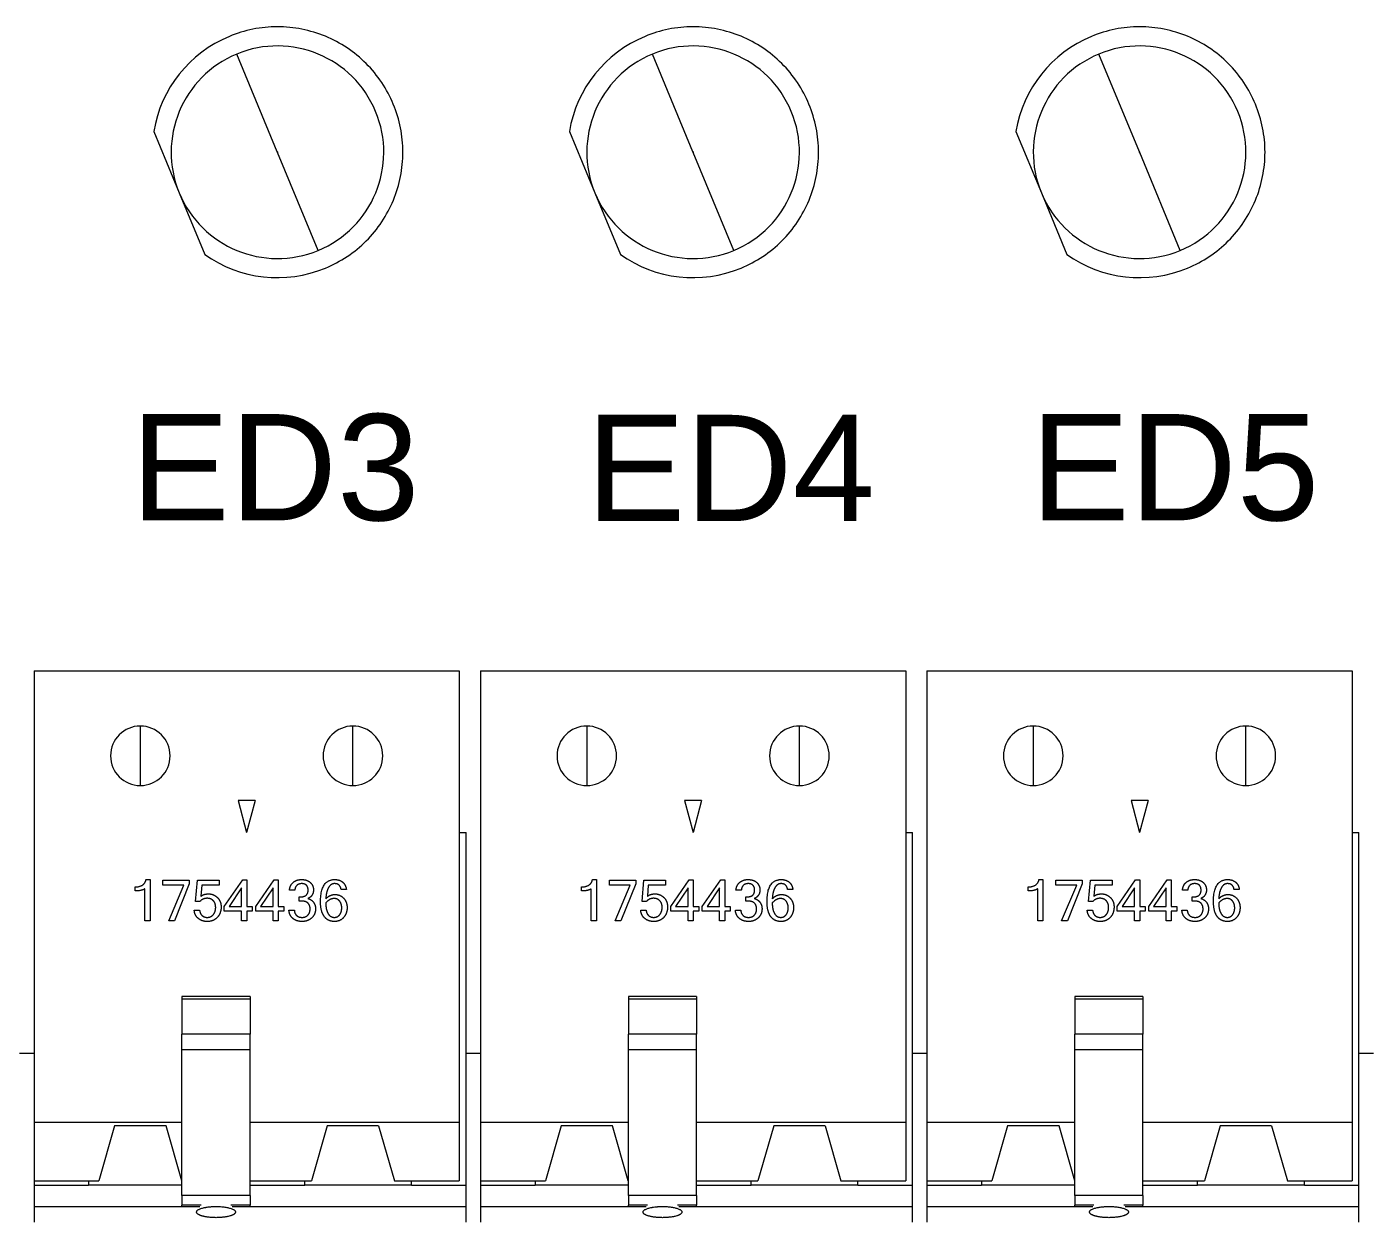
# Model space of a CAD drawing. Header units: millimetres. Extents: x -118 to 1430, y 370 to 641.
# Drawn here: x 914.6 to 946.1, y 463 to 491.12 of the extents above; entities that cross this region are included whole.
import ezdxf

# ---------------------------------------------------------------- set-up
doc = ezdxf.new("R2010")
doc.units = ezdxf.units.MM
doc.layers.add('TANGENT EDGES', color=7, linetype='Continuous', lineweight=0)
doc.layers.add('VISIBLE', color=7, linetype='Continuous', lineweight=0)
doc.styles.get("Standard").update_dxf_attribs({"font": 'arial.ttf'})

msp = doc.modelspace()

# ---------------------------------------------------------------- linework, layer by layer
at = {"layer": 'TANGENT EDGES'}
for p, q in [((920.497, 488.177), (919.543, 490.477)), ((930.271, 488.177), (929.317, 490.477)), ((940.771, 488.177), (939.817, 490.477)), ((921.458, 485.858), (920.504, 488.158)), ((931.232, 485.858), (930.279, 488.158)), ((941.732, 485.858), (940.779, 488.158)), ((917.275, 474.67), (917.275, 473.27)), ((922.275, 473.27), (922.275, 474.67)), ((927.775, 474.67), (927.775, 473.27)), ((932.775, 473.27), (932.775, 474.67)), ((938.275, 474.67), (938.275, 473.27)), ((943.275, 473.27), (943.275, 474.67)), ((919.855, 468.246), (918.255, 468.246)), ((930.355, 468.246), (928.755, 468.246)), ((940.855, 468.246), (939.255, 468.246)), ((919.855, 467.425), (918.255, 467.425)), ((930.355, 467.425), (928.755, 467.425)), ((940.855, 467.425), (939.255, 467.425)), ((918.703, 463.402), (918.255, 463.402)), ((919.855, 463.402), (919.407, 463.402)), ((929.203, 463.402), (928.755, 463.402)), ((930.355, 463.402), (929.907, 463.402)), ((939.703, 463.402), (939.255, 463.402)), ((940.855, 463.402), (940.407, 463.402))]:
    msp.add_line(p, q, dxfattribs=at)
for centre, radius, start, end in [((920.5, 488.167), 0.01, 112.5227, 292.5227), ((920.5, 488.167), 0.01, 292.5227, 112.5227), ((930.275, 488.167), 0.01, 112.5227, 292.5227), ((930.275, 488.167), 0.01, 292.5227, 112.5227), ((940.775, 488.167), 0.01, 112.5227, 292.5227), ((940.775, 488.167), 0.01, 292.5227, 112.5227), ((917.275, 473.97), 0.7, 90, 270), ((917.275, 473.97), 0.7, 270, 90), ((922.275, 473.97), 0.7, 90, 270), ((922.275, 473.97), 0.7, 270, 90), ((927.775, 473.97), 0.7, 90, 270), ((927.775, 473.97), 0.7, 270, 90), ((932.775, 473.97), 0.7, 90, 270), ((932.775, 473.97), 0.7, 270, 90), ((938.275, 473.97), 0.7, 90, 270), ((938.275, 473.97), 0.7, 270, 90), ((943.275, 473.97), 0.7, 90, 270), ((943.275, 473.97), 0.7, 270, 90)]:
    msp.add_arc(centre, radius, start, end, dxfattribs=at)
at = {"layer": 'VISIBLE'}
for p, q in [((917.591, 488.656), (918.191, 487.21)), ((927.366, 488.656), (927.966, 487.21)), ((937.866, 488.656), (938.466, 487.21)), ((918.191, 487.21), (918.791, 485.763)), ((927.966, 487.21), (928.565, 485.763)), ((938.466, 487.21), (939.065, 485.763)), ((914.775, 475.97), (914.775, 466.97)), ((914.775, 475.97), (924.775, 475.97)), ((924.775, 475.97), (924.775, 466.97)), ((925.275, 475.97), (925.275, 466.97)), ((925.275, 475.97), (935.275, 475.97)), ((935.275, 475.97), (935.275, 466.97)), ((935.775, 475.97), (935.775, 466.97)), ((935.775, 475.97), (945.775, 475.97)), ((945.775, 475.97), (945.775, 466.97)), ((919.976, 472.92), (919.574, 472.92)), ((919.574, 472.92), (919.775, 472.17)), ((919.976, 472.92), (919.775, 472.17)), ((930.476, 472.92), (930.074, 472.92)), ((930.074, 472.92), (930.275, 472.17)), ((930.476, 472.92), (930.275, 472.17)), ((940.976, 472.92), (940.574, 472.92)), ((940.574, 472.92), (940.775, 472.17)), ((940.976, 472.92), (940.775, 472.17)), ((924.775, 472.17), (924.935, 472.17)), ((924.935, 463.87), (924.935, 472.17)), ((935.275, 472.17), (935.435, 472.17)), ((935.435, 463.87), (935.435, 472.17)), ((945.775, 472.17), (945.935, 472.17)), ((945.935, 463.87), (945.935, 472.17)), ((917.409, 471.06), (917.503, 471.06)), ((917.503, 471.06), (917.503, 470.09)), ((917.808, 470.931), (917.808, 471.044)), ((917.808, 471.044), (918.426, 471.044)), ((918.298, 470.931), (917.808, 470.931)), ((917.942, 470.09), (918.298, 470.931)), ((918.426, 470.958), (918.079, 470.09)), ((918.426, 471.044), (918.426, 470.958)), ((918.576, 470.54), (918.617, 471.044)), ((918.617, 471.044), (919.129, 471.044)), ((918.722, 470.931), (918.701, 470.666)), ((919.129, 470.931), (918.722, 470.931)), ((919.129, 471.044), (919.129, 470.931)), ((919.248, 470.426), (919.682, 471.056)), ((919.682, 471.056), (919.779, 471.056)), ((919.779, 471.056), (919.779, 470.426)), ((919.99, 470.426), (920.424, 471.056)), ((920.424, 471.056), (920.52, 471.056)), ((920.52, 471.056), (920.52, 470.426)), ((927.909, 471.06), (928.003, 471.06)), ((928.003, 471.06), (928.003, 470.09)), ((928.308, 470.931), (928.308, 471.044)), ((928.308, 471.044), (928.926, 471.044)), ((928.798, 470.931), (928.308, 470.931)), ((928.442, 470.09), (928.798, 470.931)), ((928.926, 470.958), (928.579, 470.09)), ((928.926, 471.044), (928.926, 470.958)), ((929.076, 470.54), (929.117, 471.044)), ((929.117, 471.044), (929.629, 471.044)), ((929.222, 470.931), (929.201, 470.666)), ((929.629, 470.931), (929.222, 470.931)), ((929.629, 471.044), (929.629, 470.931)), ((929.748, 470.426), (930.182, 471.056)), ((930.182, 471.056), (930.279, 471.056)), ((930.279, 471.056), (930.279, 470.426)), ((930.49, 470.426), (930.924, 471.056)), ((930.924, 471.056), (931.02, 471.056)), ((931.02, 471.056), (931.02, 470.426)), ((938.409, 471.06), (938.503, 471.06)), ((938.503, 471.06), (938.503, 470.09)), ((938.808, 470.931), (938.808, 471.044)), ((938.808, 471.044), (939.426, 471.044)), ((939.298, 470.931), (938.808, 470.931)), ((938.942, 470.09), (939.298, 470.931)), ((939.426, 470.958), (939.079, 470.09)), ((939.426, 471.044), (939.426, 470.958)), ((939.576, 470.54), (939.617, 471.044)), ((939.617, 471.044), (940.129, 471.044)), ((939.722, 470.931), (939.701, 470.666)), ((940.129, 470.931), (939.722, 470.931)), ((940.129, 471.044), (940.129, 470.931)), ((940.248, 470.426), (940.682, 471.056)), ((940.682, 471.056), (940.779, 471.056)), ((940.779, 471.056), (940.779, 470.426)), ((940.99, 470.426), (941.424, 471.056)), ((941.424, 471.056), (941.52, 471.056)), ((941.52, 471.056), (941.52, 470.426)), ((917.151, 470.791), (917.151, 470.887)), ((917.38, 470.09), (917.38, 470.841)), ((919.656, 470.863), (919.363, 470.426)), ((919.656, 470.426), (919.656, 470.863)), ((920.397, 470.863), (920.104, 470.426)), ((920.397, 470.426), (920.397, 470.863)), ((920.909, 470.812), (920.782, 470.812)), ((921.014, 470.555), (921.014, 470.651)), ((921.014, 470.651), (921.042, 470.651)), ((922.122, 470.823), (921.996, 470.823)), ((927.651, 470.791), (927.651, 470.887)), ((927.88, 470.09), (927.88, 470.841)), ((930.156, 470.863), (929.863, 470.426)), ((930.156, 470.426), (930.156, 470.863)), ((930.897, 470.863), (930.604, 470.426)), ((930.897, 470.426), (930.897, 470.863)), ((931.409, 470.812), (931.282, 470.812)), ((931.514, 470.555), (931.514, 470.651)), ((931.514, 470.651), (931.542, 470.651)), ((932.622, 470.823), (932.496, 470.823)), ((938.151, 470.791), (938.151, 470.887)), ((938.38, 470.09), (938.38, 470.841)), ((940.656, 470.863), (940.363, 470.426)), ((940.656, 470.426), (940.656, 470.863)), ((941.397, 470.863), (941.104, 470.426)), ((941.397, 470.426), (941.397, 470.863)), ((941.909, 470.812), (941.782, 470.812)), ((942.014, 470.555), (942.014, 470.651)), ((942.014, 470.651), (942.042, 470.651)), ((943.122, 470.823), (942.996, 470.823)), ((918.542, 470.34), (918.669, 470.34)), ((918.673, 470.54), (918.576, 470.54)), ((919.248, 470.318), (919.248, 470.426)), ((919.656, 470.318), (919.248, 470.318)), ((919.363, 470.426), (919.656, 470.426)), ((919.656, 470.09), (919.656, 470.318)), ((919.779, 470.426), (919.908, 470.426)), ((919.779, 470.318), (919.779, 470.09)), ((919.908, 470.318), (919.779, 470.318)), ((919.908, 470.426), (919.908, 470.318)), ((919.99, 470.318), (919.99, 470.426)), ((920.397, 470.318), (919.99, 470.318)), ((920.104, 470.426), (920.397, 470.426)), ((920.397, 470.09), (920.397, 470.318)), ((920.52, 470.426), (920.649, 470.426)), ((920.649, 470.318), (920.52, 470.318)), ((920.52, 470.318), (920.52, 470.09)), ((920.649, 470.426), (920.649, 470.318)), ((920.77, 470.342), (920.897, 470.342)), ((921.061, 470.555), (921.014, 470.555)), ((929.042, 470.34), (929.169, 470.34)), ((929.173, 470.54), (929.076, 470.54)), ((929.748, 470.318), (929.748, 470.426)), ((930.156, 470.318), (929.748, 470.318)), ((929.863, 470.426), (930.156, 470.426)), ((930.156, 470.09), (930.156, 470.318)), ((930.279, 470.426), (930.408, 470.426)), ((930.279, 470.318), (930.279, 470.09)), ((930.408, 470.318), (930.279, 470.318)), ((930.408, 470.426), (930.408, 470.318)), ((930.49, 470.318), (930.49, 470.426)), ((930.897, 470.318), (930.49, 470.318)), ((930.604, 470.426), (930.897, 470.426)), ((930.897, 470.09), (930.897, 470.318)), ((931.02, 470.426), (931.149, 470.426)), ((931.149, 470.318), (931.02, 470.318)), ((931.02, 470.318), (931.02, 470.09)), ((931.149, 470.426), (931.149, 470.318)), ((931.27, 470.342), (931.397, 470.342)), ((931.561, 470.555), (931.514, 470.555)), ((939.542, 470.34), (939.669, 470.34)), ((939.673, 470.54), (939.576, 470.54)), ((940.248, 470.318), (940.248, 470.426)), ((940.656, 470.318), (940.248, 470.318)), ((940.363, 470.426), (940.656, 470.426)), ((940.656, 470.09), (940.656, 470.318)), ((940.779, 470.426), (940.908, 470.426)), ((940.779, 470.318), (940.779, 470.09)), ((940.908, 470.318), (940.779, 470.318)), ((940.908, 470.426), (940.908, 470.318)), ((940.99, 470.318), (940.99, 470.426)), ((941.397, 470.318), (940.99, 470.318)), ((941.104, 470.426), (941.397, 470.426)), ((941.397, 470.09), (941.397, 470.318)), ((941.52, 470.426), (941.649, 470.426)), ((941.649, 470.318), (941.52, 470.318)), ((941.52, 470.318), (941.52, 470.09)), ((941.649, 470.426), (941.649, 470.318)), ((941.77, 470.342), (941.897, 470.342)), ((942.061, 470.555), (942.014, 470.555)), ((917.503, 470.09), (917.38, 470.09)), ((918.079, 470.09), (917.942, 470.09)), ((919.779, 470.09), (919.656, 470.09)), ((920.52, 470.09), (920.397, 470.09)), ((928.003, 470.09), (927.88, 470.09)), ((928.579, 470.09), (928.442, 470.09)), ((930.279, 470.09), (930.156, 470.09)), ((931.02, 470.09), (930.897, 470.09)), ((938.503, 470.09), (938.38, 470.09)), ((939.079, 470.09), (938.942, 470.09)), ((940.779, 470.09), (940.656, 470.09)), ((941.52, 470.09), (941.397, 470.09)), ((919.855, 468.31), (918.255, 468.31)), ((918.255, 468.31), (918.255, 468.246)), ((918.255, 468.246), (918.255, 467.425)), ((919.855, 468.31), (919.855, 468.246)), ((919.855, 468.246), (919.855, 467.425)), ((930.355, 468.31), (928.755, 468.31)), ((928.755, 468.31), (928.755, 468.246)), ((928.755, 468.246), (928.755, 467.425)), ((930.355, 468.31), (930.355, 468.246)), ((930.355, 468.246), (930.355, 467.425)), ((940.855, 468.31), (939.255, 468.31)), ((939.255, 468.31), (939.255, 468.246)), ((939.255, 468.246), (939.255, 467.425)), ((940.855, 468.31), (940.855, 468.246)), ((940.855, 468.246), (940.855, 467.425)), ((918.255, 467.055), (918.255, 467.425)), ((919.855, 467.055), (919.855, 467.425)), ((928.755, 467.055), (928.755, 467.425)), ((930.355, 467.055), (930.355, 467.425)), ((939.255, 467.055), (939.255, 467.425)), ((940.855, 467.055), (940.855, 467.425)), ((914.775, 466.97), (914.435, 466.97)), ((914.775, 466.97), (914.775, 465.344)), ((919.855, 467.055), (918.255, 467.055)), ((918.255, 463.627), (918.255, 467.055)), ((919.855, 463.627), (919.855, 467.055)), ((924.775, 466.97), (924.775, 465.344)), ((925.275, 466.97), (924.935, 466.97)), ((925.275, 466.97), (925.275, 465.344)), ((930.355, 467.055), (928.755, 467.055)), ((928.755, 463.627), (928.755, 467.055)), ((930.355, 463.627), (930.355, 467.055)), ((935.275, 466.97), (935.275, 465.344)), ((935.775, 466.97), (935.435, 466.97)), ((935.775, 466.97), (935.775, 465.344)), ((940.855, 467.055), (939.255, 467.055)), ((939.255, 463.627), (939.255, 467.055)), ((940.855, 463.627), (940.855, 467.055)), ((945.775, 466.97), (945.775, 465.344)), ((946.275, 466.97), (945.935, 466.97)), ((918.255, 465.344), (914.775, 465.344)), ((914.775, 465.344), (914.775, 463.97)), ((916.67, 465.27), (916.3, 463.97)), ((917.88, 465.27), (916.67, 465.27)), ((918.25, 463.97), (917.88, 465.27)), ((924.775, 465.344), (919.855, 465.344)), ((921.67, 465.27), (921.3, 463.97)), ((922.88, 465.27), (921.67, 465.27)), ((922.88, 465.27), (923.25, 463.97)), ((924.775, 465.344), (924.775, 463.97)), ((928.755, 465.344), (925.275, 465.344)), ((925.275, 465.344), (925.275, 463.97)), ((927.17, 465.27), (926.8, 463.97)), ((928.38, 465.27), (927.17, 465.27)), ((928.75, 463.97), (928.38, 465.27)), ((935.275, 465.344), (930.355, 465.344)), ((932.17, 465.27), (931.8, 463.97)), ((933.38, 465.27), (932.17, 465.27)), ((933.38, 465.27), (933.75, 463.97)), ((935.275, 465.344), (935.275, 463.97)), ((939.255, 465.344), (935.775, 465.344)), ((935.775, 465.344), (935.775, 463.97)), ((937.67, 465.27), (937.3, 463.97)), ((938.88, 465.27), (937.67, 465.27)), ((939.25, 463.97), (938.88, 465.27)), ((945.775, 465.344), (940.855, 465.344)), ((942.67, 465.27), (942.3, 463.97)), ((943.88, 465.27), (942.67, 465.27)), ((943.88, 465.27), (944.25, 463.97)), ((945.775, 465.344), (945.775, 463.97)), ((914.775, 463.97), (916.3, 463.97)), ((914.775, 463.97), (914.775, 463.87)), ((914.775, 463.87), (914.775, 463.37)), ((914.775, 463.87), (916.06, 463.87)), ((916.06, 463.97), (916.06, 463.87)), ((918.255, 463.87), (916.06, 463.87)), ((918.25, 463.97), (918.255, 463.97)), ((919.855, 463.97), (921.3, 463.97)), ((919.855, 463.87), (921.14, 463.87)), ((921.14, 463.87), (921.14, 463.97)), ((923.65, 463.87), (921.14, 463.87)), ((923.25, 463.97), (924.775, 463.97)), ((923.65, 463.87), (923.65, 463.97)), ((923.65, 463.87), (924.935, 463.87)), ((924.935, 463.37), (924.935, 463.87)), ((925.275, 463.97), (926.8, 463.97)), ((925.275, 463.97), (925.275, 463.87)), ((925.275, 463.87), (925.275, 463.37)), ((925.275, 463.87), (926.56, 463.87)), ((926.56, 463.97), (926.56, 463.87)), ((928.755, 463.87), (926.56, 463.87)), ((928.75, 463.97), (928.755, 463.97)), ((930.355, 463.97), (931.8, 463.97)), ((930.355, 463.87), (931.64, 463.87)), ((931.64, 463.87), (931.64, 463.97)), ((934.15, 463.87), (931.64, 463.87)), ((933.75, 463.97), (935.275, 463.97)), ((934.15, 463.87), (934.15, 463.97)), ((934.15, 463.87), (935.435, 463.87)), ((935.435, 463.37), (935.435, 463.87)), ((935.775, 463.97), (937.3, 463.97)), ((935.775, 463.97), (935.775, 463.87)), ((935.775, 463.87), (935.775, 463.37)), ((935.775, 463.87), (937.06, 463.87)), ((937.06, 463.97), (937.06, 463.87)), ((939.255, 463.87), (937.06, 463.87)), ((939.25, 463.97), (939.255, 463.97)), ((940.855, 463.97), (942.3, 463.97)), ((940.855, 463.87), (942.14, 463.87)), ((942.14, 463.87), (942.14, 463.97)), ((944.65, 463.87), (942.14, 463.87)), ((944.25, 463.97), (945.775, 463.97)), ((944.65, 463.87), (944.65, 463.97)), ((944.65, 463.87), (945.935, 463.87)), ((945.935, 463.37), (945.935, 463.87)), ((914.775, 463.37), (918.673, 463.37)), ((914.775, 463.37), (914.775, 463)), ((919.855, 463.627), (918.255, 463.627)), ((918.255, 463.627), (918.255, 463.402)), ((918.255, 463.37), (918.255, 463.402)), ((919.436, 463.37), (924.935, 463.37)), ((919.855, 463.627), (919.855, 463.402)), ((919.855, 463.37), (919.855, 463.402)), ((924.935, 463), (924.935, 463.37)), ((925.275, 463.37), (929.173, 463.37)), ((925.275, 463.37), (925.275, 463)), ((930.355, 463.627), (928.755, 463.627)), ((928.755, 463.627), (928.755, 463.402)), ((928.755, 463.37), (928.755, 463.402)), ((929.936, 463.37), (935.435, 463.37)), ((930.355, 463.627), (930.355, 463.402)), ((930.355, 463.37), (930.355, 463.402)), ((935.435, 463), (935.435, 463.37)), ((935.775, 463.37), (939.673, 463.37)), ((935.775, 463.37), (935.775, 463)), ((940.855, 463.627), (939.255, 463.627)), ((939.255, 463.627), (939.255, 463.402)), ((939.255, 463.37), (939.255, 463.402)), ((940.436, 463.37), (945.935, 463.37)), ((940.855, 463.627), (940.855, 463.402)), ((940.855, 463.37), (940.855, 463.402)), ((945.935, 463), (945.935, 463.37))]:
    msp.add_line(p, q, dxfattribs=at)
for centre, radius, start, end in [((920.5, 488.167), 2.95, 90.0227, 101.2727), ((920.5, 488.167), 2.95, 78.7727, 90.0227), ((930.275, 488.167), 2.95, 90.0227, 101.2727), ((930.275, 488.167), 2.95, 78.7727, 90.0227), ((940.775, 488.167), 2.95, 90.0227, 101.2727), ((940.775, 488.167), 2.95, 78.7727, 90.0227), ((920.5, 488.167), 2.95, 112.5227, 170.4589), ((920.5, 488.167), 2.95, 101.2727, 112.5227), ((920.5, 488.167), 2.95, 56.2727, 78.7727), ((930.275, 488.167), 2.95, 112.5227, 170.4589), ((930.275, 488.167), 2.95, 101.2727, 112.5227), ((930.275, 488.167), 2.95, 56.2727, 78.7727), ((940.775, 488.167), 2.95, 112.5227, 170.4589), ((940.775, 488.167), 2.95, 101.2727, 112.5227), ((940.775, 488.167), 2.95, 56.2727, 78.7727), ((920.5, 488.167), 2.5, 112.5227, 292.5227), ((920.5, 488.167), 2.5, 292.5227, 112.5227), ((920.5, 488.167), 2.95, 45.0227, 56.2727), ((930.275, 488.167), 2.5, 112.5227, 292.5227), ((930.275, 488.167), 2.5, 292.5227, 112.5227), ((930.275, 488.167), 2.95, 45.0227, 56.2727), ((940.775, 488.167), 2.5, 112.5227, 292.5227), ((940.775, 488.167), 2.5, 292.5227, 112.5227), ((940.775, 488.167), 2.95, 45.0227, 56.2727), ((920.5, 488.167), 2.95, 33.7727, 45.0227), ((930.275, 488.167), 2.95, 33.7727, 45.0227), ((940.775, 488.167), 2.95, 33.7727, 45.0227), ((920.5, 488.167), 2.95, 11.2727, 33.7727), ((930.275, 488.167), 2.95, 11.2727, 33.7727), ((940.775, 488.167), 2.95, 11.2727, 33.7727), ((920.5, 488.167), 2.95, 0.0227, 11.2727), ((930.275, 488.167), 2.95, 0.0227, 11.2727), ((940.775, 488.167), 2.95, 0.0227, 11.2727), ((920.5, 488.167), 2.95, 348.7727, 0.0227), ((930.275, 488.167), 2.95, 348.7727, 0.0227), ((940.775, 488.167), 2.95, 348.7727, 0.0227), ((920.5, 488.167), 2.95, 326.2727, 348.7727), ((930.275, 488.167), 2.95, 326.2727, 348.7727), ((940.775, 488.167), 2.95, 326.2727, 348.7727), ((920.5, 488.167), 2.95, 315.0227, 326.2727), ((930.275, 488.167), 2.95, 315.0227, 326.2727), ((940.775, 488.167), 2.95, 315.0227, 326.2727), ((920.5, 488.167), 2.95, 303.7727, 315.0227), ((930.275, 488.167), 2.95, 303.7727, 315.0227), ((940.775, 488.167), 2.95, 303.7727, 315.0227), ((920.5, 488.167), 2.95, 234.5865, 292.5227), ((930.275, 488.167), 2.95, 234.5865, 292.5227), ((940.775, 488.167), 2.95, 234.5865, 292.5227), ((920.5, 488.167), 2.95, 292.5227, 303.7727), ((930.275, 488.167), 2.95, 292.5227, 303.7727), ((940.775, 488.167), 2.95, 292.5227, 303.7727)]:
    msp.add_arc(centre, radius, start, end, dxfattribs=at)
for points in [[(917.151, 470.887), (917.375, 470.887), (917.409, 471.06)], [(920.782, 470.812), (920.796, 470.933), (920.875, 470.997)], [(920.875, 470.997), (920.953, 471.06), (921.069, 471.06)], [(921.071, 470.964), (920.926, 470.964), (920.909, 470.812)], [(921.069, 471.06), (921.196, 471.06), (921.272, 470.991)], [(921.181, 470.926), (921.142, 470.964), (921.071, 470.964)], [(921.221, 470.815), (921.221, 470.887), (921.181, 470.926)], [(921.272, 470.991), (921.347, 470.922), (921.347, 470.812)], [(921.513, 470.536), (921.513, 471.06), (921.85, 471.06)], [(921.844, 470.964), (921.756, 470.964), (921.701, 470.871)], [(921.996, 470.823), (921.98, 470.964), (921.844, 470.964)], [(921.85, 471.06), (921.957, 471.06), (922.032, 471)], [(922.032, 471), (922.106, 470.941), (922.122, 470.823)], [(927.651, 470.887), (927.875, 470.887), (927.909, 471.06)], [(931.282, 470.812), (931.296, 470.933), (931.375, 470.997)], [(931.375, 470.997), (931.453, 471.06), (931.569, 471.06)], [(931.571, 470.964), (931.426, 470.964), (931.409, 470.812)], [(931.569, 471.06), (931.696, 471.06), (931.772, 470.991)], [(931.681, 470.926), (931.642, 470.964), (931.571, 470.964)], [(931.721, 470.815), (931.721, 470.887), (931.681, 470.926)], [(931.772, 470.991), (931.847, 470.922), (931.847, 470.812)], [(932.013, 470.536), (932.013, 471.06), (932.35, 471.06)], [(932.344, 470.964), (932.256, 470.964), (932.201, 470.871)], [(932.496, 470.823), (932.48, 470.964), (932.344, 470.964)], [(932.35, 471.06), (932.457, 471.06), (932.532, 471)], [(932.532, 471), (932.606, 470.941), (932.622, 470.823)], [(938.151, 470.887), (938.375, 470.887), (938.409, 471.06)], [(941.782, 470.812), (941.796, 470.933), (941.875, 470.997)], [(941.875, 470.997), (941.953, 471.06), (942.069, 471.06)], [(942.071, 470.964), (941.926, 470.964), (941.909, 470.812)], [(942.069, 471.06), (942.196, 471.06), (942.272, 470.991)], [(942.181, 470.926), (942.142, 470.964), (942.071, 470.964)], [(942.221, 470.815), (942.221, 470.887), (942.181, 470.926)], [(942.272, 470.991), (942.347, 470.922), (942.347, 470.812)], [(942.513, 470.536), (942.513, 471.06), (942.85, 471.06)], [(942.844, 470.964), (942.756, 470.964), (942.701, 470.871)], [(942.996, 470.823), (942.98, 470.964), (942.844, 470.964)], [(942.85, 471.06), (942.957, 471.06), (943.032, 471)], [(943.032, 471), (943.106, 470.941), (943.122, 470.823)], [(917.38, 470.841), (917.306, 470.791), (917.151, 470.791)], [(918.846, 470.619), (918.744, 470.619), (918.673, 470.54)], [(918.701, 470.666), (918.772, 470.723), (918.878, 470.723)], [(918.991, 470.561), (918.935, 470.619), (918.846, 470.619)], [(918.878, 470.723), (918.997, 470.723), (919.086, 470.639)], [(919.086, 470.639), (919.175, 470.554), (919.175, 470.414)], [(921.042, 470.651), (921.221, 470.651), (921.221, 470.815)], [(921.315, 470.697), (921.282, 470.642), (921.214, 470.614)], [(921.214, 470.614), (921.301, 470.591), (921.348, 470.525)], [(921.347, 470.812), (921.347, 470.751), (921.315, 470.697)], [(921.833, 470.613), (921.732, 470.613), (921.636, 470.51)], [(921.701, 470.871), (921.647, 470.779), (921.637, 470.605)], [(921.637, 470.605), (921.732, 470.708), (921.854, 470.708)], [(921.963, 470.551), (921.914, 470.613), (921.833, 470.613)], [(921.854, 470.708), (921.974, 470.708), (922.056, 470.621)], [(922.056, 470.621), (922.138, 470.534), (922.138, 470.4)], [(927.88, 470.841), (927.806, 470.791), (927.651, 470.791)], [(929.346, 470.619), (929.244, 470.619), (929.173, 470.54)], [(929.201, 470.666), (929.272, 470.723), (929.378, 470.723)], [(929.491, 470.561), (929.435, 470.619), (929.346, 470.619)], [(929.378, 470.723), (929.497, 470.723), (929.586, 470.639)], [(929.586, 470.639), (929.675, 470.554), (929.675, 470.414)], [(931.542, 470.651), (931.721, 470.651), (931.721, 470.815)], [(931.815, 470.697), (931.782, 470.642), (931.714, 470.614)], [(931.714, 470.614), (931.801, 470.591), (931.848, 470.525)], [(931.847, 470.812), (931.847, 470.751), (931.815, 470.697)], [(932.333, 470.613), (932.232, 470.613), (932.136, 470.51)], [(932.201, 470.871), (932.147, 470.779), (932.137, 470.605)], [(932.137, 470.605), (932.232, 470.708), (932.354, 470.708)], [(932.463, 470.551), (932.414, 470.613), (932.333, 470.613)], [(932.354, 470.708), (932.474, 470.708), (932.556, 470.621)], [(932.556, 470.621), (932.638, 470.534), (932.638, 470.4)], [(938.38, 470.841), (938.306, 470.791), (938.151, 470.791)], [(939.846, 470.619), (939.744, 470.619), (939.673, 470.54)], [(939.701, 470.666), (939.772, 470.723), (939.878, 470.723)], [(939.991, 470.561), (939.935, 470.619), (939.846, 470.619)], [(939.878, 470.723), (939.997, 470.723), (940.086, 470.639)], [(940.086, 470.639), (940.175, 470.554), (940.175, 470.414)], [(942.042, 470.651), (942.221, 470.651), (942.221, 470.815)], [(942.315, 470.697), (942.282, 470.642), (942.214, 470.614)], [(942.214, 470.614), (942.301, 470.591), (942.348, 470.525)], [(942.347, 470.812), (942.347, 470.751), (942.315, 470.697)], [(942.833, 470.613), (942.732, 470.613), (942.636, 470.51)], [(942.701, 470.871), (942.647, 470.779), (942.637, 470.605)], [(942.637, 470.605), (942.732, 470.708), (942.854, 470.708)], [(942.963, 470.551), (942.914, 470.613), (942.833, 470.613)], [(942.854, 470.708), (942.974, 470.708), (943.056, 470.621)], [(943.056, 470.621), (943.138, 470.534), (943.138, 470.4)], [(918.642, 470.14), (918.556, 470.207), (918.542, 470.34)], [(918.669, 470.34), (918.68, 470.254), (918.729, 470.212)], [(919.047, 470.403), (919.047, 470.503), (918.991, 470.561)], [(918.992, 470.237), (919.047, 470.304), (919.047, 470.403)], [(919.175, 470.414), (919.175, 470.267), (919.086, 470.17)], [(920.861, 470.147), (920.776, 470.22), (920.77, 470.342)], [(920.897, 470.342), (920.897, 470.271), (920.944, 470.22)], [(921.215, 470.507), (921.162, 470.555), (921.061, 470.555)], [(921.268, 470.368), (921.268, 470.458), (921.215, 470.507)], [(921.217, 470.225), (921.268, 470.281), (921.268, 470.368)], [(921.396, 470.371), (921.396, 470.239), (921.305, 470.156)], [(921.348, 470.525), (921.396, 470.459), (921.396, 470.371)], [(921.599, 470.193), (921.513, 470.312), (921.513, 470.536)], [(921.636, 470.51), (921.638, 470.345), (921.692, 470.258)], [(922.012, 470.392), (922.012, 470.489), (921.963, 470.551)], [(921.964, 470.233), (922.012, 470.297), (922.012, 470.392)], [(922.138, 470.4), (922.138, 470.264), (922.057, 470.169)], [(929.142, 470.14), (929.056, 470.207), (929.042, 470.34)], [(929.169, 470.34), (929.18, 470.254), (929.229, 470.212)], [(929.547, 470.403), (929.547, 470.503), (929.491, 470.561)], [(929.492, 470.237), (929.547, 470.304), (929.547, 470.403)], [(929.675, 470.414), (929.675, 470.267), (929.586, 470.17)], [(931.361, 470.147), (931.276, 470.22), (931.27, 470.342)], [(931.397, 470.342), (931.397, 470.271), (931.444, 470.22)], [(931.715, 470.507), (931.662, 470.555), (931.561, 470.555)], [(931.768, 470.368), (931.768, 470.458), (931.715, 470.507)], [(931.717, 470.225), (931.768, 470.281), (931.768, 470.368)], [(931.896, 470.371), (931.896, 470.239), (931.805, 470.156)], [(931.848, 470.525), (931.896, 470.459), (931.896, 470.371)], [(932.099, 470.193), (932.013, 470.312), (932.013, 470.536)], [(932.136, 470.51), (932.138, 470.345), (932.192, 470.258)], [(932.512, 470.392), (932.512, 470.489), (932.463, 470.551)], [(932.464, 470.233), (932.512, 470.297), (932.512, 470.392)], [(932.638, 470.4), (932.638, 470.264), (932.557, 470.169)], [(939.642, 470.14), (939.556, 470.207), (939.542, 470.34)], [(939.669, 470.34), (939.68, 470.254), (939.729, 470.212)], [(940.047, 470.403), (940.047, 470.503), (939.991, 470.561)], [(939.992, 470.237), (940.047, 470.304), (940.047, 470.403)], [(940.175, 470.414), (940.175, 470.267), (940.086, 470.17)], [(941.861, 470.147), (941.776, 470.22), (941.77, 470.342)], [(941.897, 470.342), (941.897, 470.271), (941.944, 470.22)], [(942.215, 470.507), (942.162, 470.555), (942.061, 470.555)], [(942.268, 470.368), (942.268, 470.458), (942.215, 470.507)], [(942.217, 470.225), (942.268, 470.281), (942.268, 470.368)], [(942.396, 470.371), (942.396, 470.239), (942.305, 470.156)], [(942.348, 470.525), (942.396, 470.459), (942.396, 470.371)], [(942.599, 470.193), (942.513, 470.312), (942.513, 470.536)], [(942.636, 470.51), (942.638, 470.345), (942.692, 470.258)], [(943.012, 470.392), (943.012, 470.489), (942.963, 470.551)], [(942.964, 470.233), (943.012, 470.297), (943.012, 470.392)], [(943.138, 470.4), (943.138, 470.264), (943.057, 470.169)], [(918.849, 470.073), (918.728, 470.073), (918.642, 470.14)], [(918.729, 470.212), (918.779, 470.17), (918.849, 470.17)], [(918.849, 470.17), (918.937, 470.17), (918.992, 470.237)], [(919.086, 470.17), (918.996, 470.073), (918.849, 470.073)], [(921.08, 470.073), (920.946, 470.073), (920.861, 470.147)], [(920.944, 470.22), (920.992, 470.17), (921.08, 470.17)], [(921.08, 470.17), (921.166, 470.17), (921.217, 470.225)], [(921.305, 470.156), (921.215, 470.073), (921.08, 470.073)], [(921.84, 470.073), (921.685, 470.073), (921.599, 470.193)], [(921.692, 470.258), (921.746, 470.17), (921.837, 470.17)], [(921.837, 470.17), (921.916, 470.17), (921.964, 470.233)], [(922.057, 470.169), (921.975, 470.073), (921.84, 470.073)], [(929.349, 470.073), (929.228, 470.073), (929.142, 470.14)], [(929.229, 470.212), (929.279, 470.17), (929.349, 470.17)], [(929.349, 470.17), (929.437, 470.17), (929.492, 470.237)], [(929.586, 470.17), (929.496, 470.073), (929.349, 470.073)], [(931.58, 470.073), (931.446, 470.073), (931.361, 470.147)], [(931.444, 470.22), (931.492, 470.17), (931.58, 470.17)], [(931.58, 470.17), (931.666, 470.17), (931.717, 470.225)], [(931.805, 470.156), (931.715, 470.073), (931.58, 470.073)], [(932.34, 470.073), (932.185, 470.073), (932.099, 470.193)], [(932.192, 470.258), (932.246, 470.17), (932.337, 470.17)], [(932.337, 470.17), (932.416, 470.17), (932.464, 470.233)], [(932.557, 470.169), (932.475, 470.073), (932.34, 470.073)], [(939.849, 470.073), (939.728, 470.073), (939.642, 470.14)], [(939.729, 470.212), (939.779, 470.17), (939.849, 470.17)], [(939.849, 470.17), (939.937, 470.17), (939.992, 470.237)], [(940.086, 470.17), (939.996, 470.073), (939.849, 470.073)], [(942.08, 470.073), (941.946, 470.073), (941.861, 470.147)], [(941.944, 470.22), (941.992, 470.17), (942.08, 470.17)], [(942.08, 470.17), (942.166, 470.17), (942.217, 470.225)], [(942.305, 470.156), (942.215, 470.073), (942.08, 470.073)], [(942.84, 470.073), (942.685, 470.073), (942.599, 470.193)], [(942.692, 470.258), (942.746, 470.17), (942.837, 470.17)], [(942.837, 470.17), (942.916, 470.17), (942.964, 470.233)], [(943.057, 470.169), (942.975, 470.073), (942.84, 470.073)]]:
    msp.add_open_spline(points, degree=2, dxfattribs=at)
for points, knots in [([(918.601, 463.256), (918.601, 463.257), (918.602, 463.258), (918.602, 463.259), (918.605, 463.264), (918.609, 463.269), (918.614, 463.274), (918.619, 463.279), (918.624, 463.284), (918.631, 463.289), (918.638, 463.293), (918.646, 463.298), (918.655, 463.303), (918.664, 463.307), (918.674, 463.312), (918.684, 463.316), (918.695, 463.32), (918.706, 463.324), (918.718, 463.328), (918.731, 463.332), (918.744, 463.335), (918.757, 463.338), (918.771, 463.342), (918.785, 463.345), (918.8, 463.348), (918.808, 463.349), (918.816, 463.351), (918.823, 463.352), (918.831, 463.353), (918.839, 463.354), (918.847, 463.356), (918.863, 463.358), (918.879, 463.36), (918.896, 463.362), (918.905, 463.363), (918.913, 463.364), (918.922, 463.364), (918.93, 463.365), (918.939, 463.366), (918.948, 463.366), (918.965, 463.368), (918.983, 463.368), (919.001, 463.369), (919.019, 463.37), (919.037, 463.37), (919.055, 463.37)], [2.2105486, 2.2105486, 2.2105486, 2.2105486, 2.2216247, 2.2216247, 2.2216247, 2.2759317, 2.2759317, 2.2759317, 2.3299268, 2.3299268, 2.3299268, 2.3840773, 2.3840773, 2.3840773, 2.4384124, 2.4384124, 2.4384124, 2.4925399, 2.4925399, 2.4925399, 2.5464815, 2.5464815, 2.5464815, 2.6005234, 2.6005234, 2.6005234, 2.6274693, 2.6274693, 2.6274693, 2.6544262, 2.6544262, 2.6544262, 2.70843, 2.70843, 2.70843, 2.7353823, 2.7353823, 2.7353823, 2.7623324, 2.7623324, 2.7623324, 2.816373, 2.816373, 2.816373, 2.8702953, 2.8702953, 2.8702953, 2.8702953]), ([(919.055, 463.37), (919.073, 463.37), (919.091, 463.37), (919.109, 463.369), (919.127, 463.368), (919.144, 463.368), (919.162, 463.366), (919.197, 463.364), (919.231, 463.36), (919.263, 463.356), (919.295, 463.351), (919.325, 463.345), (919.352, 463.338), (919.366, 463.335), (919.379, 463.332), (919.391, 463.328), (919.404, 463.324), (919.415, 463.32), (919.426, 463.316), (919.436, 463.312), (919.446, 463.307), (919.455, 463.303), (919.464, 463.298), (919.471, 463.294), (919.478, 463.289), (919.485, 463.284), (919.491, 463.279), (919.496, 463.274), (919.501, 463.269), (919.505, 463.264), (919.508, 463.259), (919.508, 463.258), (919.509, 463.257), (919.509, 463.256)], [0, 0, 0, 0, 0.054, 0.054, 0.054, 0.1081119, 0.1081119, 0.1081119, 0.2160335, 0.2160335, 0.2160335, 0.3239429, 0.3239429, 0.3239429, 0.3778641, 0.3778641, 0.3778641, 0.4319972, 0.4319972, 0.4319972, 0.4862463, 0.4862463, 0.4862463, 0.5402406, 0.5402406, 0.5402406, 0.5943776, 0.5943776, 0.5943776, 0.6487161, 0.6487161, 0.6487161, 0.6597773, 0.6597773, 0.6597773, 0.6597773]), ([(929.101, 463.256), (929.101, 463.257), (929.102, 463.258), (929.102, 463.259), (929.105, 463.264), (929.109, 463.269), (929.114, 463.274), (929.119, 463.279), (929.124, 463.284), (929.131, 463.289), (929.138, 463.293), (929.146, 463.298), (929.155, 463.303), (929.164, 463.307), (929.174, 463.312), (929.184, 463.316), (929.195, 463.32), (929.206, 463.324), (929.218, 463.328), (929.231, 463.332), (929.244, 463.335), (929.257, 463.338), (929.271, 463.342), (929.285, 463.345), (929.3, 463.348), (929.308, 463.349), (929.316, 463.351), (929.323, 463.352), (929.331, 463.353), (929.339, 463.354), (929.347, 463.356), (929.363, 463.358), (929.379, 463.36), (929.396, 463.362), (929.405, 463.363), (929.413, 463.364), (929.422, 463.364), (929.43, 463.365), (929.439, 463.366), (929.448, 463.366), (929.465, 463.368), (929.483, 463.368), (929.501, 463.369), (929.519, 463.37), (929.537, 463.37), (929.555, 463.37)], [2.2105486, 2.2105486, 2.2105486, 2.2105486, 2.2216247, 2.2216247, 2.2216247, 2.2759317, 2.2759317, 2.2759317, 2.3299268, 2.3299268, 2.3299268, 2.3840773, 2.3840773, 2.3840773, 2.4384124, 2.4384124, 2.4384124, 2.4925399, 2.4925399, 2.4925399, 2.5464815, 2.5464815, 2.5464815, 2.6005234, 2.6005234, 2.6005234, 2.6274693, 2.6274693, 2.6274693, 2.6544262, 2.6544262, 2.6544262, 2.70843, 2.70843, 2.70843, 2.7353823, 2.7353823, 2.7353823, 2.7623324, 2.7623324, 2.7623324, 2.816373, 2.816373, 2.816373, 2.8702953, 2.8702953, 2.8702953, 2.8702953]), ([(929.555, 463.37), (929.573, 463.37), (929.591, 463.37), (929.609, 463.369), (929.627, 463.368), (929.644, 463.368), (929.662, 463.366), (929.697, 463.364), (929.731, 463.36), (929.763, 463.356), (929.795, 463.351), (929.825, 463.345), (929.852, 463.338), (929.866, 463.335), (929.879, 463.332), (929.891, 463.328), (929.904, 463.324), (929.915, 463.32), (929.926, 463.316), (929.936, 463.312), (929.946, 463.307), (929.955, 463.303), (929.964, 463.298), (929.971, 463.294), (929.978, 463.289), (929.985, 463.284), (929.991, 463.279), (929.996, 463.274), (930.001, 463.269), (930.005, 463.264), (930.008, 463.259), (930.008, 463.258), (930.009, 463.257), (930.009, 463.256)], [0, 0, 0, 0, 0.054, 0.054, 0.054, 0.1081119, 0.1081119, 0.1081119, 0.2160335, 0.2160335, 0.2160335, 0.3239429, 0.3239429, 0.3239429, 0.3778641, 0.3778641, 0.3778641, 0.4319972, 0.4319972, 0.4319972, 0.4862463, 0.4862463, 0.4862463, 0.5402406, 0.5402406, 0.5402406, 0.5943776, 0.5943776, 0.5943776, 0.6487161, 0.6487161, 0.6487161, 0.6597773, 0.6597773, 0.6597773, 0.6597773]), ([(939.601, 463.256), (939.601, 463.257), (939.602, 463.258), (939.602, 463.259), (939.605, 463.264), (939.609, 463.269), (939.614, 463.274), (939.619, 463.279), (939.624, 463.284), (939.631, 463.289), (939.638, 463.293), (939.646, 463.298), (939.655, 463.303), (939.664, 463.307), (939.674, 463.312), (939.684, 463.316), (939.695, 463.32), (939.706, 463.324), (939.718, 463.328), (939.731, 463.332), (939.744, 463.335), (939.757, 463.338), (939.771, 463.342), (939.785, 463.345), (939.8, 463.348), (939.808, 463.349), (939.816, 463.351), (939.823, 463.352), (939.831, 463.353), (939.839, 463.354), (939.847, 463.356), (939.863, 463.358), (939.879, 463.36), (939.896, 463.362), (939.905, 463.363), (939.913, 463.364), (939.922, 463.364), (939.93, 463.365), (939.939, 463.366), (939.948, 463.366), (939.965, 463.368), (939.983, 463.368), (940.001, 463.369), (940.019, 463.37), (940.037, 463.37), (940.055, 463.37)], [2.2105486, 2.2105486, 2.2105486, 2.2105486, 2.2216247, 2.2216247, 2.2216247, 2.2759317, 2.2759317, 2.2759317, 2.3299268, 2.3299268, 2.3299268, 2.3840773, 2.3840773, 2.3840773, 2.4384124, 2.4384124, 2.4384124, 2.4925399, 2.4925399, 2.4925399, 2.5464815, 2.5464815, 2.5464815, 2.6005234, 2.6005234, 2.6005234, 2.6274693, 2.6274693, 2.6274693, 2.6544262, 2.6544262, 2.6544262, 2.70843, 2.70843, 2.70843, 2.7353823, 2.7353823, 2.7353823, 2.7623324, 2.7623324, 2.7623324, 2.816373, 2.816373, 2.816373, 2.8702953, 2.8702953, 2.8702953, 2.8702953]), ([(940.055, 463.37), (940.073, 463.37), (940.091, 463.37), (940.109, 463.369), (940.127, 463.368), (940.144, 463.368), (940.162, 463.366), (940.197, 463.364), (940.231, 463.36), (940.263, 463.356), (940.295, 463.351), (940.325, 463.345), (940.352, 463.338), (940.366, 463.335), (940.379, 463.332), (940.391, 463.328), (940.404, 463.324), (940.415, 463.32), (940.426, 463.316), (940.436, 463.312), (940.446, 463.307), (940.455, 463.303), (940.464, 463.298), (940.471, 463.294), (940.478, 463.289), (940.485, 463.284), (940.491, 463.279), (940.496, 463.274), (940.501, 463.269), (940.505, 463.264), (940.508, 463.259), (940.508, 463.258), (940.509, 463.257), (940.509, 463.256)], [0, 0, 0, 0, 0.054, 0.054, 0.054, 0.1081119, 0.1081119, 0.1081119, 0.2160335, 0.2160335, 0.2160335, 0.3239429, 0.3239429, 0.3239429, 0.3778641, 0.3778641, 0.3778641, 0.4319972, 0.4319972, 0.4319972, 0.4862463, 0.4862463, 0.4862463, 0.5402406, 0.5402406, 0.5402406, 0.5943776, 0.5943776, 0.5943776, 0.6487161, 0.6487161, 0.6487161, 0.6597773, 0.6597773, 0.6597773, 0.6597773]), ([(918.62, 463.198), (918.614, 463.203), (918.609, 463.208), (918.606, 463.213), (918.602, 463.218), (918.6, 463.223), (918.598, 463.228), (918.596, 463.237), (918.596, 463.247), (918.601, 463.256)], [2.0048581, 2.0048581, 2.0048581, 2.0048581, 2.0591781, 2.0591781, 2.0591781, 2.1134097, 2.1134097, 2.1134097, 2.2105486, 2.2105486, 2.2105486, 2.2105486]), ([(919.055, 463.107), (919.043, 463.107), (919.031, 463.107), (919.019, 463.108), (919.007, 463.108), (918.995, 463.108), (918.983, 463.109), (918.972, 463.109), (918.96, 463.11), (918.948, 463.111), (918.936, 463.112), (918.925, 463.113), (918.914, 463.114), (918.902, 463.115), (918.891, 463.116), (918.88, 463.117), (918.869, 463.119), (918.858, 463.12), (918.847, 463.122), (918.837, 463.123), (918.826, 463.125), (918.816, 463.127), (918.806, 463.128), (918.796, 463.13), (918.786, 463.132), (918.777, 463.134), (918.767, 463.136), (918.758, 463.139), (918.749, 463.141), (918.74, 463.143), (918.732, 463.146), (918.723, 463.148), (918.715, 463.15), (918.707, 463.153), (918.7, 463.156), (918.692, 463.158), (918.685, 463.161), (918.678, 463.164), (918.671, 463.167), (918.665, 463.17), (918.659, 463.173), (918.653, 463.176), (918.647, 463.179), (918.642, 463.182), (918.637, 463.185), (918.632, 463.188), (918.628, 463.191), (918.623, 463.194), (918.62, 463.198)], [1.4329539, 1.4329539, 1.4329539, 1.4329539, 1.4688088, 1.4688088, 1.4688088, 1.5047575, 1.5047575, 1.5047575, 1.5406875, 1.5406875, 1.5406875, 1.5764951, 1.5764951, 1.5764951, 1.6123262, 1.6123262, 1.6123262, 1.6481983, 1.6481983, 1.6481983, 1.6840015, 1.6840015, 1.6840015, 1.7198212, 1.7198212, 1.7198212, 1.7556962, 1.7556962, 1.7556962, 1.7915158, 1.7915158, 1.7915158, 1.827353, 1.827353, 1.827353, 1.8633412, 1.8633412, 1.8633412, 1.899371, 1.899371, 1.899371, 1.9353274, 1.9353274, 1.9353274, 1.9711343, 1.9711343, 1.9711343, 2.0070686, 2.0070686, 2.0070686, 2.0070686]), ([(919.343, 463.137), (919.333, 463.134), (919.322, 463.132), (919.312, 463.13), (919.301, 463.128), (919.29, 463.126), (919.279, 463.124), (919.267, 463.122), (919.256, 463.121), (919.244, 463.119), (919.232, 463.117), (919.22, 463.116), (919.208, 463.115), (919.195, 463.114), (919.183, 463.113), (919.171, 463.112), (919.158, 463.111), (919.145, 463.11), (919.132, 463.109), (919.12, 463.109), (919.107, 463.108), (919.094, 463.108), (919.081, 463.107), (919.068, 463.107), (919.055, 463.107)], [1.1221288, 1.1221288, 1.1221288, 1.1221288, 1.1611473, 1.1611473, 1.1611473, 1.2000646, 1.2000646, 1.2000646, 1.2390162, 1.2390162, 1.2390162, 1.2780027, 1.2780027, 1.2780027, 1.316905, 1.316905, 1.316905, 1.3558904, 1.3558904, 1.3558904, 1.394915, 1.394915, 1.394915, 1.4338398, 1.4338398, 1.4338398, 1.4338398]), ([(919.49, 463.198), (919.487, 463.195), (919.483, 463.192), (919.479, 463.189), (919.475, 463.186), (919.47, 463.183), (919.465, 463.18), (919.46, 463.177), (919.455, 463.175), (919.45, 463.172), (919.444, 463.169), (919.438, 463.167), (919.432, 463.164), (919.426, 463.161), (919.419, 463.159), (919.412, 463.156), (919.405, 463.154), (919.398, 463.152), (919.391, 463.149), (919.376, 463.145), (919.36, 463.14), (919.343, 463.137)], [0.8611269, 0.8611269, 0.8611269, 0.8611269, 0.8938324, 0.8938324, 0.8938324, 0.9265792, 0.9265792, 0.9265792, 0.959467, 0.959467, 0.959467, 0.9924119, 0.9924119, 0.9924119, 1.0253249, 1.0253249, 1.0253249, 1.0581198, 1.0581198, 1.0581198, 1.1235306, 1.1235306, 1.1235306, 1.1235306]), ([(919.509, 463.256), (919.511, 463.252), (919.512, 463.248), (919.513, 463.243), (919.513, 463.238), (919.513, 463.233), (919.512, 463.228), (919.51, 463.223), (919.508, 463.218), (919.504, 463.213), (919.5, 463.208), (919.496, 463.202), (919.49, 463.198)], [0.6597773, 0.6597773, 0.6597773, 0.6597773, 0.7028642, 0.7028642, 0.7028642, 0.7568669, 0.7568669, 0.7568669, 0.8111794, 0.8111794, 0.8111794, 0.8654371, 0.8654371, 0.8654371, 0.8654371]), ([(929.12, 463.198), (929.114, 463.203), (929.109, 463.208), (929.106, 463.213), (929.102, 463.218), (929.1, 463.223), (929.098, 463.228), (929.096, 463.237), (929.096, 463.247), (929.101, 463.256)], [2.0048581, 2.0048581, 2.0048581, 2.0048581, 2.0591781, 2.0591781, 2.0591781, 2.1134097, 2.1134097, 2.1134097, 2.2105486, 2.2105486, 2.2105486, 2.2105486]), ([(929.555, 463.107), (929.543, 463.107), (929.531, 463.107), (929.519, 463.108), (929.507, 463.108), (929.495, 463.108), (929.483, 463.109), (929.472, 463.109), (929.46, 463.11), (929.448, 463.111), (929.436, 463.112), (929.425, 463.113), (929.414, 463.114), (929.402, 463.115), (929.391, 463.116), (929.38, 463.117), (929.369, 463.119), (929.358, 463.12), (929.347, 463.122), (929.337, 463.123), (929.326, 463.125), (929.316, 463.127), (929.306, 463.128), (929.296, 463.13), (929.286, 463.132), (929.277, 463.134), (929.267, 463.136), (929.258, 463.139), (929.249, 463.141), (929.24, 463.143), (929.232, 463.146), (929.223, 463.148), (929.215, 463.15), (929.207, 463.153), (929.2, 463.156), (929.192, 463.158), (929.185, 463.161), (929.178, 463.164), (929.171, 463.167), (929.165, 463.17), (929.159, 463.173), (929.153, 463.176), (929.147, 463.179), (929.142, 463.182), (929.137, 463.185), (929.132, 463.188), (929.128, 463.191), (929.123, 463.194), (929.12, 463.198)], [1.4329539, 1.4329539, 1.4329539, 1.4329539, 1.4688088, 1.4688088, 1.4688088, 1.5047575, 1.5047575, 1.5047575, 1.5406875, 1.5406875, 1.5406875, 1.5764951, 1.5764951, 1.5764951, 1.6123262, 1.6123262, 1.6123262, 1.6481983, 1.6481983, 1.6481983, 1.6840015, 1.6840015, 1.6840015, 1.7198212, 1.7198212, 1.7198212, 1.7556962, 1.7556962, 1.7556962, 1.7915158, 1.7915158, 1.7915158, 1.827353, 1.827353, 1.827353, 1.8633412, 1.8633412, 1.8633412, 1.899371, 1.899371, 1.899371, 1.9353274, 1.9353274, 1.9353274, 1.9711343, 1.9711343, 1.9711343, 2.0070686, 2.0070686, 2.0070686, 2.0070686]), ([(929.843, 463.137), (929.833, 463.134), (929.822, 463.132), (929.812, 463.13), (929.801, 463.128), (929.79, 463.126), (929.779, 463.124), (929.767, 463.122), (929.756, 463.121), (929.744, 463.119), (929.732, 463.117), (929.72, 463.116), (929.708, 463.115), (929.695, 463.114), (929.683, 463.113), (929.671, 463.112), (929.658, 463.111), (929.645, 463.11), (929.632, 463.109), (929.62, 463.109), (929.607, 463.108), (929.594, 463.108), (929.581, 463.107), (929.568, 463.107), (929.555, 463.107)], [1.1221288, 1.1221288, 1.1221288, 1.1221288, 1.1611473, 1.1611473, 1.1611473, 1.2000646, 1.2000646, 1.2000646, 1.2390162, 1.2390162, 1.2390162, 1.2780027, 1.2780027, 1.2780027, 1.316905, 1.316905, 1.316905, 1.3558904, 1.3558904, 1.3558904, 1.394915, 1.394915, 1.394915, 1.4338398, 1.4338398, 1.4338398, 1.4338398]), ([(929.99, 463.198), (929.987, 463.195), (929.983, 463.192), (929.979, 463.189), (929.975, 463.186), (929.97, 463.183), (929.965, 463.18), (929.96, 463.177), (929.955, 463.175), (929.95, 463.172), (929.944, 463.169), (929.938, 463.167), (929.932, 463.164), (929.926, 463.161), (929.919, 463.159), (929.912, 463.156), (929.905, 463.154), (929.898, 463.152), (929.891, 463.149), (929.876, 463.145), (929.86, 463.14), (929.843, 463.137)], [0.8611269, 0.8611269, 0.8611269, 0.8611269, 0.8938324, 0.8938324, 0.8938324, 0.9265792, 0.9265792, 0.9265792, 0.959467, 0.959467, 0.959467, 0.9924119, 0.9924119, 0.9924119, 1.0253249, 1.0253249, 1.0253249, 1.0581198, 1.0581198, 1.0581198, 1.1235306, 1.1235306, 1.1235306, 1.1235306]), ([(930.009, 463.256), (930.011, 463.252), (930.012, 463.248), (930.013, 463.243), (930.013, 463.238), (930.013, 463.233), (930.012, 463.228), (930.01, 463.223), (930.008, 463.218), (930.004, 463.213), (930, 463.208), (929.996, 463.202), (929.99, 463.198)], [0.6597773, 0.6597773, 0.6597773, 0.6597773, 0.7028642, 0.7028642, 0.7028642, 0.7568669, 0.7568669, 0.7568669, 0.8111794, 0.8111794, 0.8111794, 0.8654371, 0.8654371, 0.8654371, 0.8654371]), ([(939.62, 463.198), (939.614, 463.203), (939.609, 463.208), (939.606, 463.213), (939.602, 463.218), (939.6, 463.223), (939.598, 463.228), (939.596, 463.237), (939.596, 463.247), (939.601, 463.256)], [2.0048581, 2.0048581, 2.0048581, 2.0048581, 2.0591781, 2.0591781, 2.0591781, 2.1134097, 2.1134097, 2.1134097, 2.2105486, 2.2105486, 2.2105486, 2.2105486]), ([(940.055, 463.107), (940.043, 463.107), (940.031, 463.107), (940.019, 463.108), (940.007, 463.108), (939.995, 463.108), (939.983, 463.109), (939.972, 463.109), (939.96, 463.11), (939.948, 463.111), (939.936, 463.112), (939.925, 463.113), (939.914, 463.114), (939.902, 463.115), (939.891, 463.116), (939.88, 463.117), (939.869, 463.119), (939.858, 463.12), (939.847, 463.122), (939.837, 463.123), (939.826, 463.125), (939.816, 463.127), (939.806, 463.128), (939.796, 463.13), (939.786, 463.132), (939.777, 463.134), (939.767, 463.136), (939.758, 463.139), (939.749, 463.141), (939.74, 463.143), (939.732, 463.146), (939.723, 463.148), (939.715, 463.15), (939.707, 463.153), (939.7, 463.156), (939.692, 463.158), (939.685, 463.161), (939.678, 463.164), (939.671, 463.167), (939.665, 463.17), (939.659, 463.173), (939.653, 463.176), (939.647, 463.179), (939.642, 463.182), (939.637, 463.185), (939.632, 463.188), (939.628, 463.191), (939.623, 463.194), (939.62, 463.198)], [1.4329539, 1.4329539, 1.4329539, 1.4329539, 1.4688088, 1.4688088, 1.4688088, 1.5047575, 1.5047575, 1.5047575, 1.5406875, 1.5406875, 1.5406875, 1.5764951, 1.5764951, 1.5764951, 1.6123262, 1.6123262, 1.6123262, 1.6481983, 1.6481983, 1.6481983, 1.6840015, 1.6840015, 1.6840015, 1.7198212, 1.7198212, 1.7198212, 1.7556962, 1.7556962, 1.7556962, 1.7915158, 1.7915158, 1.7915158, 1.827353, 1.827353, 1.827353, 1.8633412, 1.8633412, 1.8633412, 1.899371, 1.899371, 1.899371, 1.9353274, 1.9353274, 1.9353274, 1.9711343, 1.9711343, 1.9711343, 2.0070686, 2.0070686, 2.0070686, 2.0070686]), ([(940.343, 463.137), (940.333, 463.134), (940.322, 463.132), (940.312, 463.13), (940.301, 463.128), (940.29, 463.126), (940.279, 463.124), (940.267, 463.122), (940.256, 463.121), (940.244, 463.119), (940.232, 463.117), (940.22, 463.116), (940.208, 463.115), (940.195, 463.114), (940.183, 463.113), (940.171, 463.112), (940.158, 463.111), (940.145, 463.11), (940.132, 463.109), (940.12, 463.109), (940.107, 463.108), (940.094, 463.108), (940.081, 463.107), (940.068, 463.107), (940.055, 463.107)], [1.1221288, 1.1221288, 1.1221288, 1.1221288, 1.1611473, 1.1611473, 1.1611473, 1.2000646, 1.2000646, 1.2000646, 1.2390162, 1.2390162, 1.2390162, 1.2780027, 1.2780027, 1.2780027, 1.316905, 1.316905, 1.316905, 1.3558904, 1.3558904, 1.3558904, 1.394915, 1.394915, 1.394915, 1.4338398, 1.4338398, 1.4338398, 1.4338398]), ([(940.49, 463.198), (940.487, 463.195), (940.483, 463.192), (940.479, 463.189), (940.475, 463.186), (940.47, 463.183), (940.465, 463.18), (940.46, 463.177), (940.455, 463.175), (940.45, 463.172), (940.444, 463.169), (940.438, 463.167), (940.432, 463.164), (940.426, 463.161), (940.419, 463.159), (940.412, 463.156), (940.405, 463.154), (940.398, 463.152), (940.391, 463.149), (940.376, 463.145), (940.36, 463.14), (940.343, 463.137)], [0.8611269, 0.8611269, 0.8611269, 0.8611269, 0.8938324, 0.8938324, 0.8938324, 0.9265792, 0.9265792, 0.9265792, 0.959467, 0.959467, 0.959467, 0.9924119, 0.9924119, 0.9924119, 1.0253249, 1.0253249, 1.0253249, 1.0581198, 1.0581198, 1.0581198, 1.1235306, 1.1235306, 1.1235306, 1.1235306]), ([(940.509, 463.256), (940.511, 463.252), (940.512, 463.248), (940.513, 463.243), (940.513, 463.238), (940.513, 463.233), (940.512, 463.228), (940.51, 463.223), (940.508, 463.218), (940.504, 463.213), (940.5, 463.208), (940.496, 463.202), (940.49, 463.198)], [0.6597773, 0.6597773, 0.6597773, 0.6597773, 0.7028642, 0.7028642, 0.7028642, 0.7568669, 0.7568669, 0.7568669, 0.8111794, 0.8111794, 0.8111794, 0.8654371, 0.8654371, 0.8654371, 0.8654371])]:
    msp.add_open_spline(points, degree=3, knots=knots, dxfattribs=at)

# ---------------------------------------------------------------- texts
at = {"char_height": 2.5, "attachment_point": 5}
for s, insert in [('ED3', (920.447, 480.741)), ('ED4', (931.159, 480.741)), ('ED5', (941.607, 480.741))]:
    msp.add_mtext_dynamic_manual_height_columns(s, width=26.81393, gutter_width=12.5, heights=[0], dxfattribs=dict(at, insert=insert))

doc.saveas('drawing.dxf')
